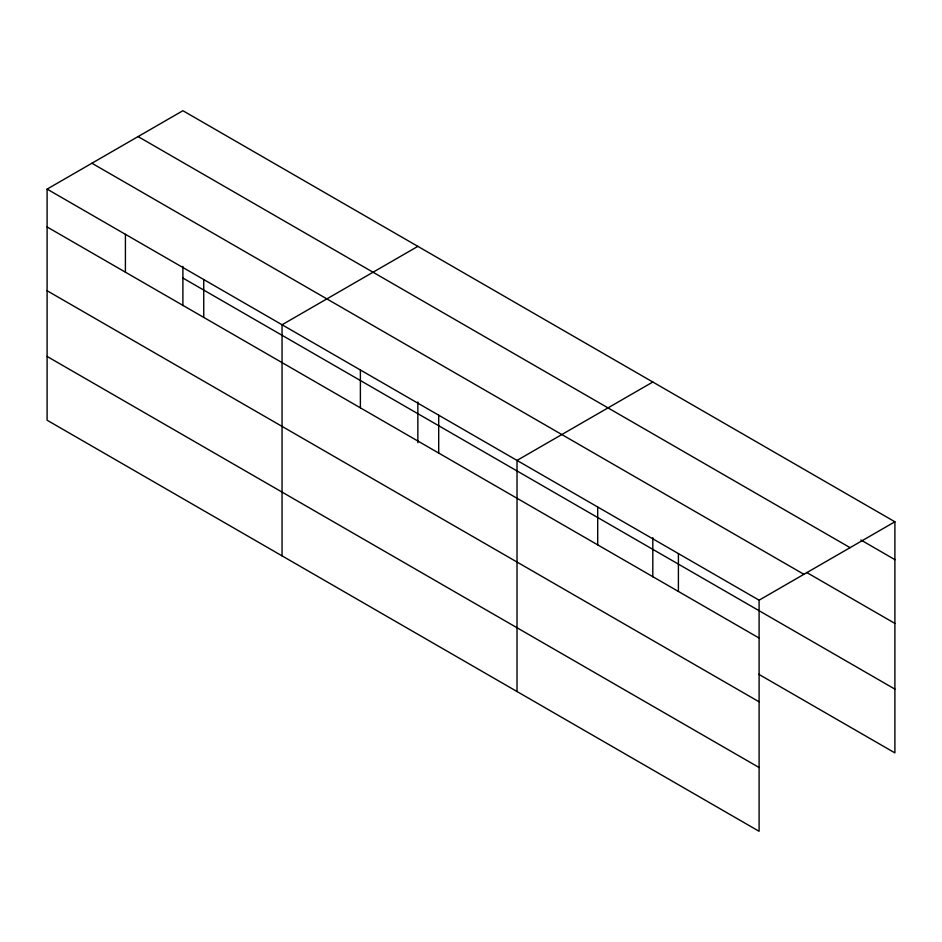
<?xml version="1.0" encoding="UTF-8"?>
<svg xmlns="http://www.w3.org/2000/svg" width="942" height="942" viewBox="0 0 942 942"><rect width="100%" height="100%" fill="white"/><g stroke="black" fill="none" stroke-linecap="round" stroke-linejoin="round"><path stroke-width="1.41" d="M759.099 701.814L759.099 600.184L47.1 189.106L47.1 420.214L759.099 831.291L759.099 701.814L47.1 290.737M758.734 674.272L894.9 752.894L894.9 521.786L182.901 110.709L47.1 189.106M417.859 246.357L282.058 324.766L282.058 555.874M652.818 382.016L517.017 460.414L517.017 691.522M759.099 600.184L894.9 521.786M860.858 539.978L894.9 559.642M138.085 136.578L850.084 547.655M806.646 572.453L894.9 623.416M91.916 163.237L803.915 574.314M182.901 278.043L894.9 689.12M47.1 226.963L759.099 638.04M47.1 356.441L759.099 767.518M678.405 553.59L678.405 591.446M652.818 537.67L652.818 576.893M597.711 507.008L597.711 544.865M438.701 415.198L438.701 453.055M417.859 402.022L417.859 442.681M360.386 369.982L360.386 407.839M203.743 279.55L203.743 317.407M182.901 266.362L182.901 305.585M125.416 234.322L125.416 272.191"/></g></svg>
